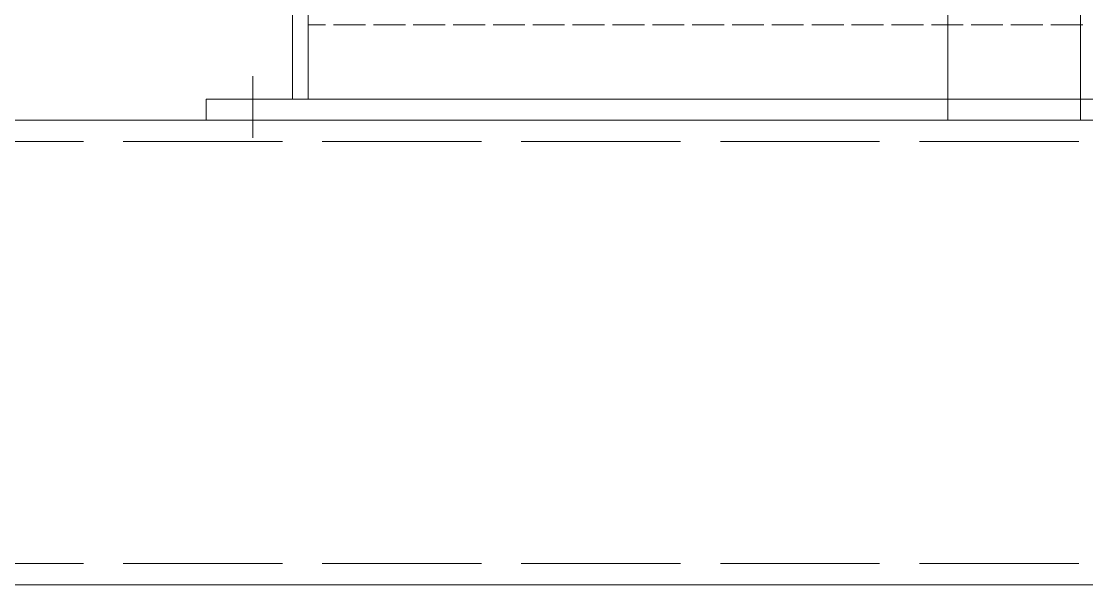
# Model space of a CAD drawing. Header units: millimetres. Extents: x 163705 to 1616509, y 81827 to 302547.
# Drawn here: x 1440709 to 1441512, y 145113 to 145537 of the extents above; entities that cross this region are included whole.
import ezdxf

# ---------------------------------------------------------------- set-up
doc = ezdxf.new("R2010")
doc.units = ezdxf.units.MM
doc.header["$LTSCALE"] = 10
doc.linetypes.add('ACAD_ISO02W100', pattern=[15, 12, -3])
doc.linetypes.add('CENTER2', pattern=[28.575, 19.05, -3.175, 3.175, -3.175])
for name, color, linetype, lineweight in [('1-中心线', 1, 'CENTER2', 0), ('1-虚线', 8, 'ACAD_ISO02W100', 0), ('1-设备轮廓', 2, 'Continuous', 18), ('1-钢构', 6, 'Continuous', 0)]:
    doc.layers.add(name, color=color, linetype=linetype, lineweight=lineweight)

# ---------------------------------------------------------------- blocks, each defined once
blk = doc.blocks.new('*U880')
for p, q in [((0, 350), (3700, 350)), ((0, 0), (3700, 0))]:
    blk.add_line(p, q)
at = {"layer": '1-虚线'}
for p, q in [((0, 334), (3700, 334)), ((0, 16), (3700, 16))]:
    blk.add_line(p, q, dxfattribs=at)
blk = doc.blocks.new('B400X4400立面图')
for p, q in [((3505.39, 1184.32, 30821.22), (3505.39, 0, 7414.49)), ((3605.39, 1184.32, 30821.22), (3605.39, 0, 7414.49))]:
    blk.add_line(p, q)
blk = doc.blocks.new('PE400X600-正视图')
for points in [[(65.07, 84.69), (65.07, 148.73), (769.65, 148.73)], [(77.05, 84.69), (77.05, 148.73)], [(77.05, 140.67), (90.06, 140.67)], [(96.05, 140.67), (120.22, 140.67)], [(126.21, 140.67), (150.17, 140.67)], [(156.16, 140.67), (180.12, 140.67)], [(186.11, 140.67), (210.28, 140.67)], [(216.27, 140.67), (240.23, 140.67)], [(246.22, 140.67), (270.18, 140.67)], [(276.17, 140.67), (300.34, 140.67)], [(306.33, 140.67), (330.29, 140.67)], [(336.28, 140.67), (360.25, 140.67)], [(366.24, 140.67), (390.4, 140.67)], [(396.39, 140.67), (420.36, 140.67)], [(426.35, 140.67), (450.31, 140.67)], [(456.5, 140.67), (480.46, 140.67)], [(486.46, 140.67), (510.42, 140.67)], [(516.41, 140.67), (540.57, 140.67)], [(546.56, 140.67), (570.53, 140.67)], [(576.52, 140.67), (600.48, 140.67)], [(606.47, 140.67), (630.64, 140.67)], [(636.63, 140.67), (660.59, 140.67)]]:
    blk.add_lwpolyline(points)
blk.add_lwpolyline([(850.83, 84.69), (850.83, 68.79), (0, 68.79), (0, 84.69)], close=True)
at = {"layer": '1-中心线'}
blk.add_lwpolyline([(35.12, 55.36), (35.12, 101.84)], dxfattribs=at)

msp = doc.modelspace()

# ---------------------------------------------------------------- block references
at = {"layer": '1-设备轮廓'}
for name, p in [('PE400X600-正视图', (1440848.108, 145393.846)), ('B400X4400立面图', (1437901.584, 145462.632))]:
    msp.add_blockref(name, p, dxfattribs=at)
at = {"layer": '1-钢构'}
msp.add_blockref('*U880', (1440035.648, 145112.632), dxfattribs=at)

doc.saveas('drawing.dxf')
